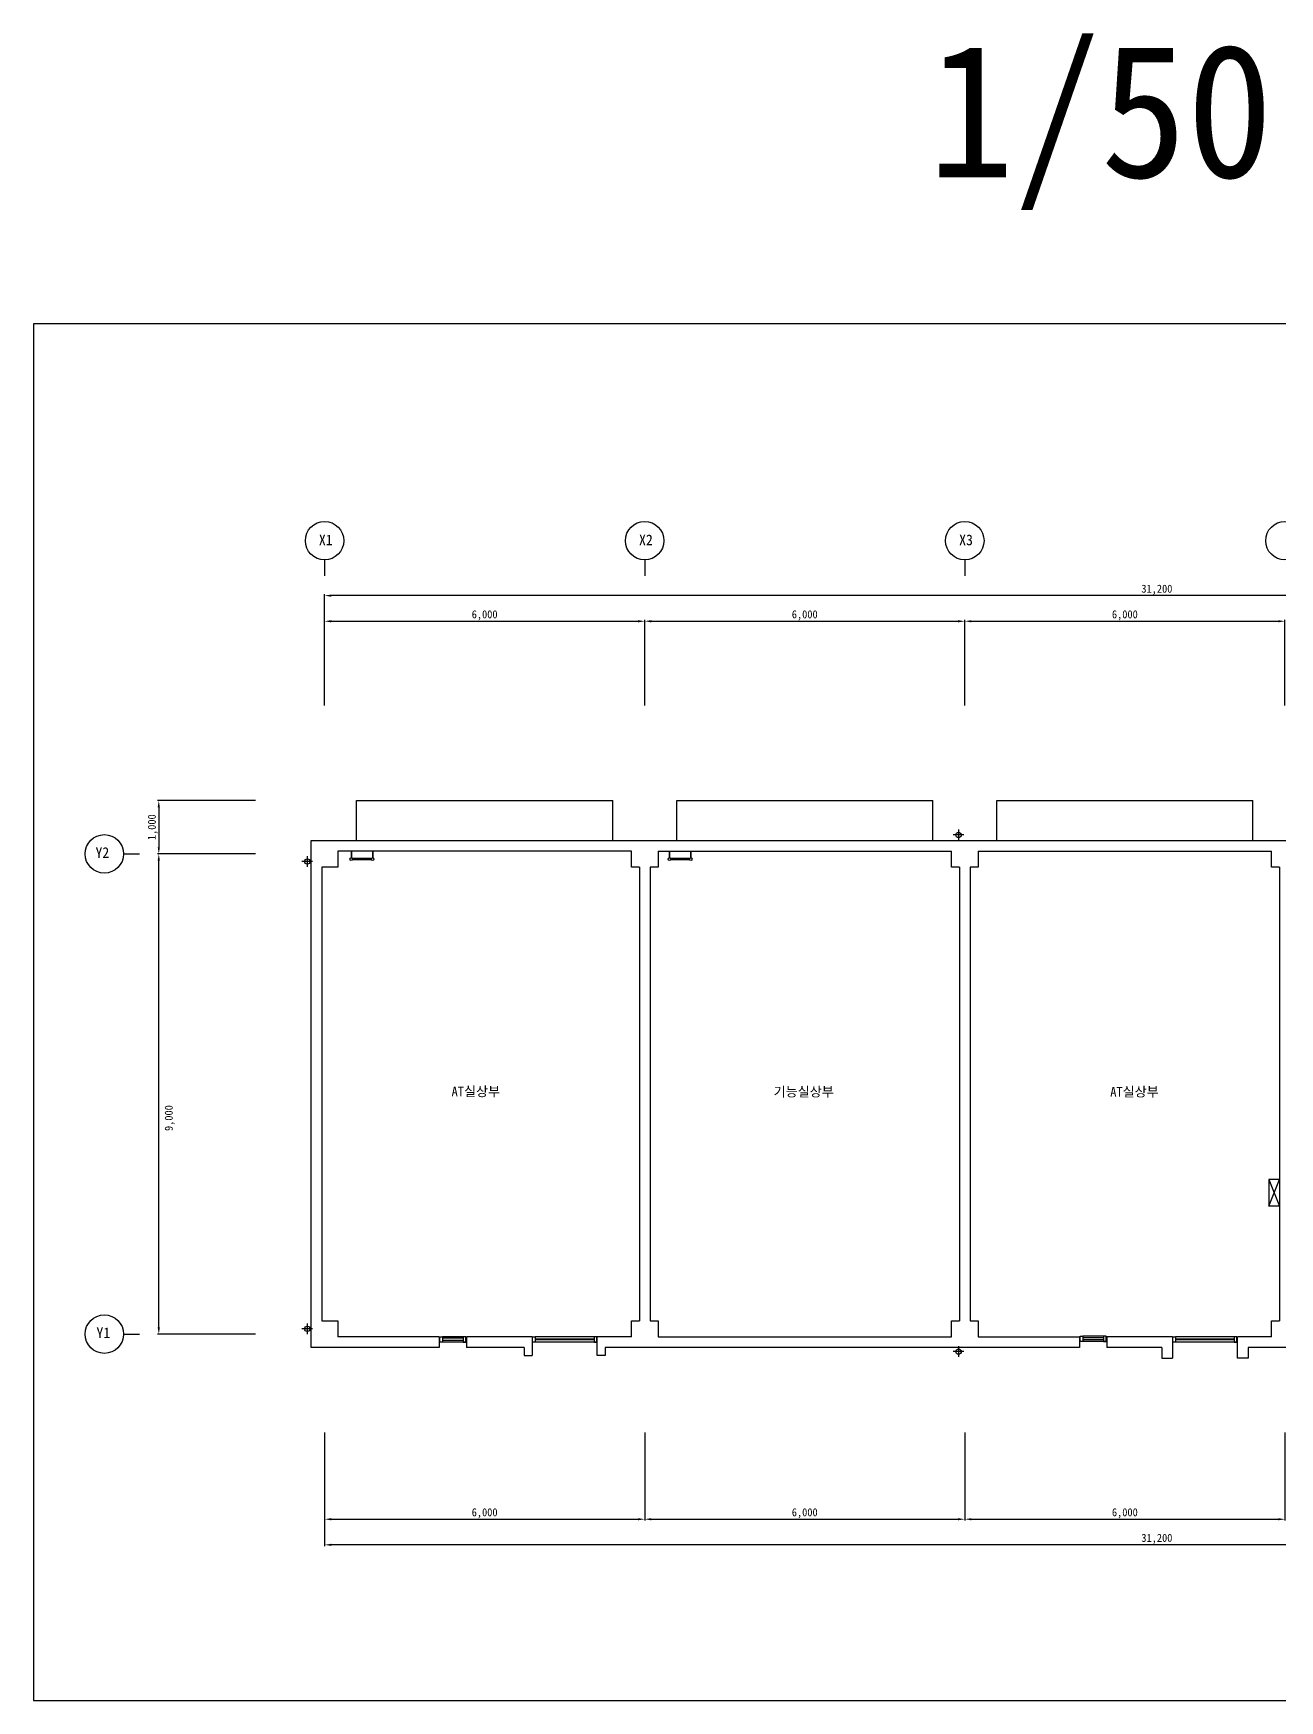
# Model space of a CAD drawing. Header units: millimetres. Extents: x -7278 to 32522, y -66367 to -35122.
# Drawn here: x -7278 to 16082, y -66367 to -35122 of the extents above; entities that cross this region are included whole.
import ezdxf
from ezdxf.enums import TextEntityAlignment as Align

# ---------------------------------------------------------------- set-up
doc = ezdxf.new("R2010")
doc.units = ezdxf.units.MM
doc.layers.add('TX-PAPR', color=2, linetype='Continuous', plot=False)
for name, color, linetype in [('TZ-BASE', 253, 'Continuous'), ('TZ-DIMS', 1, 'Continuous'), ('TZ-LEAL', 1, 'Continuous'), ('TZ-LEAT', 3, 'Continuous'), ('TZ-TEXT', 3, 'Continuous')]:
    doc.layers.add(name, color=color, linetype=linetype)
doc.styles.get("Standard").update_dxf_attribs({"font": 'GulimChe.ttf'})
doc.dimstyles.new('D50', dxfattribs={"dimscale": 50, "dimtxt": 3, "dimasz": 2.5, "dimexe": 0.5, "dimexo": 0.5, "dimgap": 0.5, "dimtad": 1, "dimdec": 0, "dimzin": 1, "dimdsep": 46, "dimlunit": 6, "dimtxsty": 'Standard', "dimcen": 1, "dimclrd": 1, "dimclre": 1, "dimclrt": 3, "dimadec": 0, "dimazin": 0, "dimtfac": 1, "dimtdec": 0, "dimtix": 1, "dimtmove": 2, "dimatfit": 3, "dimfxl": 0, "dimtvp": 2, "dimlwd": -1, "dimlwe": -1, "dimarcsym": 0})

# ---------------------------------------------------------------- blocks, each defined once
blk = doc.blocks.new('*D4')
at = {"layer": 'DEFPOINTS', "color": 0, "ltscale": 0.1}
for p in [(-1820, -61796), (29380, -61796), (-1820, -63447)]:
    blk.add_point(p, dxfattribs=at)
at = {"layer": 'TZ-DIMS', "color": 1, "ltscale": 0.1}
for p, q in [((-1820, -61821), (-1820, -63472)), ((29380, -61821), (29380, -63472)), ((29255, -63447), (-1695, -63447))]:
    blk.add_line(p, q, dxfattribs=at)
for points in [[(-1695, -63427), (-1695, -63468), (-1820, -63447)], [(29255, -63427), (29255, -63468), (29380, -63447)]]:
    blk.add_solid(points, dxfattribs=at)
at = {"layer": 'TZ-DIMS', "color": 3, "ltscale": 0.1, "insert": (13780, -63336), "char_height": 150, "attachment_point": 5}
blk.add_mtext('31,200', dxfattribs=at)
blk = doc.blocks.new('*D7')
at = {"layer": 'DEFPOINTS', "color": 0, "ltscale": 0.1}
for p in [(-1820, -61320), (4180, -61320), (4180, -62967)]:
    blk.add_point(p, dxfattribs=at)
at = {"layer": 'TZ-DIMS', "color": 1, "ltscale": 0.1}
for p, q in [((-1820, -61345), (-1820, -62992)), ((4180, -61345), (4180, -62992)), ((-1695, -62967), (4055, -62967))]:
    blk.add_line(p, q, dxfattribs=at)
for points in [[(-1695, -62947), (-1695, -62988), (-1820, -62967)], [(4055, -62947), (4055, -62988), (4180, -62967)]]:
    blk.add_solid(points, dxfattribs=at)
at = {"layer": 'TZ-DIMS', "color": 3, "ltscale": 0.1, "insert": (1180, -62856), "char_height": 150, "attachment_point": 5}
blk.add_mtext('6,000', dxfattribs=at)
blk = doc.blocks.new('*D10')
at = {"layer": 'DEFPOINTS', "color": 0, "ltscale": 0.1}
for p in [(-1820, -45659), (-1820, -47319), (29380, -47319)]:
    blk.add_point(p, dxfattribs=at)
at = {"layer": 'TZ-DIMS', "color": 1, "ltscale": 0.1}
for p, q in [((-1820, -47294), (-1820, -45634)), ((29255, -45659), (-1695, -45659)), ((29380, -47294), (29380, -45634))]:
    blk.add_line(p, q, dxfattribs=at)
for points in [[(-1695, -45638), (-1695, -45680), (-1820, -45659)], [(29255, -45638), (29255, -45680), (29380, -45659)]]:
    blk.add_solid(points, dxfattribs=at)
at = {"layer": 'TZ-DIMS', "color": 3, "ltscale": 0.1, "insert": (13780, -45548), "char_height": 150, "attachment_point": 5}
blk.add_mtext('31,200', dxfattribs=at)
blk = doc.blocks.new('*D12')
at = {"layer": 'DEFPOINTS', "color": 0, "ltscale": 0.1}
for p in [(4180, -46139), (-1820, -47745), (4180, -47745)]:
    blk.add_point(p, dxfattribs=at)
at = {"layer": 'TZ-DIMS', "color": 1, "ltscale": 0.1}
for p, q in [((-1820, -47720), (-1820, -46114)), ((-1695, -46139), (4055, -46139)), ((4180, -47720), (4180, -46114))]:
    blk.add_line(p, q, dxfattribs=at)
for points in [[(-1695, -46118), (-1695, -46160), (-1820, -46139)], [(4055, -46118), (4055, -46160), (4180, -46139)]]:
    blk.add_solid(points, dxfattribs=at)
at = {"layer": 'TZ-DIMS', "color": 3, "ltscale": 0.1, "insert": (1180, -46028), "char_height": 150, "attachment_point": 5}
blk.add_mtext('6,000', dxfattribs=at)
blk = doc.blocks.new('*D13')
at = {"layer": 'DEFPOINTS', "color": 0, "ltscale": 0.1}
for p in [(-3087, -49499), (-4927, -50499), (-3087, -50499)]:
    blk.add_point(p, dxfattribs=at)
at = {"layer": 'TZ-DIMS', "color": 1, "ltscale": 0.1}
for p, q in [((-3112, -49499), (-4952, -49499)), ((-4927, -49624), (-4927, -50374)), ((-3112, -50499), (-4952, -50499))]:
    blk.add_line(p, q, dxfattribs=at)
for points in [[(-4948, -49624), (-4907, -49624), (-4927, -49499)], [(-4948, -50374), (-4907, -50374), (-4927, -50499)]]:
    blk.add_solid(points, dxfattribs=at)
at = {"layer": 'TZ-DIMS', "color": 3, "ltscale": 0.1, "insert": (-5039, -49999), "char_height": 150, "attachment_point": 5, "rotation": 90}
blk.add_mtext('1,000', dxfattribs=at)
blk = doc.blocks.new('*D17')
at = {"layer": 'DEFPOINTS', "color": 0, "ltscale": 0.1}
for p in [(-4927, -50499), (-3087, -50499), (-3087, -59499)]:
    blk.add_point(p, dxfattribs=at)
at = {"layer": 'TZ-DIMS', "color": 1, "ltscale": 0.1}
for p, q in [((-3112, -50499), (-4952, -50499)), ((-4927, -59374), (-4927, -50624)), ((-3112, -59499), (-4952, -59499))]:
    blk.add_line(p, q, dxfattribs=at)
for points in [[(-4948, -50624), (-4907, -50624), (-4927, -50499)], [(-4948, -59374), (-4907, -59374), (-4927, -59499)]]:
    blk.add_solid(points, dxfattribs=at)
at = {"layer": 'TZ-DIMS', "color": 3, "ltscale": 0.1, "insert": (-4722, -55450), "char_height": 150, "attachment_point": 5, "rotation": 90}
blk.add_mtext('9,000', dxfattribs=at)
blk = doc.blocks.new('*D24')
at = {"layer": 'DEFPOINTS', "color": 0, "ltscale": 0.1}
for p in [(4180, -61320), (10180, -61320), (10180, -62967)]:
    blk.add_point(p, dxfattribs=at)
at = {"layer": 'TZ-DIMS', "color": 1, "ltscale": 0.1}
for p, q in [((4180, -61345), (4180, -62992)), ((10180, -61345), (10180, -62992)), ((4305, -62967), (10055, -62967))]:
    blk.add_line(p, q, dxfattribs=at)
for points in [[(4305, -62947), (4305, -62988), (4180, -62967)], [(10055, -62947), (10055, -62988), (10180, -62967)]]:
    blk.add_solid(points, dxfattribs=at)
at = {"layer": 'TZ-DIMS', "color": 3, "ltscale": 0.1, "insert": (7180, -62856), "char_height": 150, "attachment_point": 5}
blk.add_mtext('6,000', dxfattribs=at)
blk = doc.blocks.new('*D25')
at = {"layer": 'DEFPOINTS', "color": 0, "ltscale": 0.1}
for p in [(10180, -61320), (16180, -61320), (16180, -62967)]:
    blk.add_point(p, dxfattribs=at)
at = {"layer": 'TZ-DIMS', "color": 1, "ltscale": 0.1}
for p, q in [((10180, -61345), (10180, -62992)), ((16180, -61345), (16180, -62992)), ((10305, -62967), (16055, -62967))]:
    blk.add_line(p, q, dxfattribs=at)
for points in [[(10305, -62947), (10305, -62988), (10180, -62967)], [(16055, -62947), (16055, -62988), (16180, -62967)]]:
    blk.add_solid(points, dxfattribs=at)
at = {"layer": 'TZ-DIMS', "color": 3, "ltscale": 0.1, "insert": (13180, -62856), "char_height": 150, "attachment_point": 5}
blk.add_mtext('6,000', dxfattribs=at)
blk = doc.blocks.new('*D32')
at = {"layer": 'DEFPOINTS', "color": 0, "ltscale": 0.1}
for p in [(10180, -46139), (4180, -47745), (10180, -47745)]:
    blk.add_point(p, dxfattribs=at)
at = {"layer": 'TZ-DIMS', "color": 1, "ltscale": 0.1}
for p, q in [((4180, -47720), (4180, -46114)), ((4305, -46139), (10055, -46139)), ((10180, -47720), (10180, -46114))]:
    blk.add_line(p, q, dxfattribs=at)
for points in [[(4305, -46118), (4305, -46160), (4180, -46139)], [(10055, -46118), (10055, -46160), (10180, -46139)]]:
    blk.add_solid(points, dxfattribs=at)
at = {"layer": 'TZ-DIMS', "color": 3, "ltscale": 0.1, "insert": (7180, -46028), "char_height": 150, "attachment_point": 5}
blk.add_mtext('6,000', dxfattribs=at)
blk = doc.blocks.new('*D33')
at = {"layer": 'DEFPOINTS', "color": 0, "ltscale": 0.1}
for p in [(16180, -46139), (10180, -47745), (16180, -47745)]:
    blk.add_point(p, dxfattribs=at)
at = {"layer": 'TZ-DIMS', "color": 1, "ltscale": 0.1}
for p, q in [((10180, -47720), (10180, -46114)), ((10305, -46139), (16055, -46139)), ((16180, -47720), (16180, -46114))]:
    blk.add_line(p, q, dxfattribs=at)
for points in [[(10305, -46118), (10305, -46160), (10180, -46139)], [(16055, -46118), (16055, -46160), (16180, -46139)]]:
    blk.add_solid(points, dxfattribs=at)
at = {"layer": 'TZ-DIMS', "color": 3, "ltscale": 0.1, "insert": (13180, -46028), "char_height": 150, "attachment_point": 5}
blk.add_mtext('6,000', dxfattribs=at)

msp = doc.modelspace()

# ---------------------------------------------------------------- linework, layer by layer
at = {"layer": 'TX-PAPR'}
msp.add_lwpolyline([(-7278.5, -66367.3), (32521.5, -66367.3), (32521.5, -40567.3), (-7278.5, -40567.3)], close=True, dxfattribs=at)
at = {"layer": 'TZ-BASE'}
for p, q in [((-1219.8, -50248.5), (-1219.8, -49498.5)), ((-1219.8, -49498.5), (3580.2, -49498.5)), ((3580.2, -50248.5), (3580.2, -49498.5)), ((4780.2, -50248.5), (4780.2, -49498.5)), ((4780.2, -49498.5), (9580.2, -49498.5)), ((9580.2, -50248.5), (9580.2, -49498.5)), ((10780.2, -50248.5), (10780.2, -49498.5)), ((10780.2, -49498.5), (15580.2, -49498.5)), ((15580.2, -50248.5), (15580.2, -49498.5)), ((-2069.8, -59748.5), (-2069.8, -50248.5)), ((-2069.8, -50248.5), (17020.2, -50248.5)), ((10162.8, -50144.5), (9962.8, -50144.5)), ((10062.8, -50044.5), (10062.8, -50244.5)), ((-2143.1, -50541.1), (-2143.1, -50741.1)), ((-1569.8, -50448.5), (-1569.8, -50748.5)), ((3930.2, -50448.5), (-1569.8, -50448.5)), ((-1321.7, -50448.5), (-1321.7, -50573.7)), ((-1315.7, -50448.5), (-1315.7, -50573.7)), ((-940.3, -50586), (-1297, -50586)), ((-940.3, -50611), (-1297, -50611)), ((-921.7, -50448.5), (-921.7, -50573.7)), ((-915.7, -50448.5), (-915.7, -50573.7)), ((3930.2, -50748.5), (3930.2, -50448.5)), ((4430.2, -50448.5), (4430.2, -50748.5)), ((4430.2, -50448.5), (9930.2, -50448.5)), ((4639.6, -50448.5), (4639.6, -50573.7)), ((4645.6, -50448.5), (4645.6, -50573.7)), ((5020.9, -50586), (4664.2, -50586)), ((5020.9, -50611), (4664.2, -50611)), ((5039.6, -50448.5), (5039.6, -50573.7)), ((5045.6, -50448.5), (5045.6, -50573.7)), ((9930.2, -50748.5), (9930.2, -50448.5)), ((10430.2, -50448.5), (10430.2, -50748.5)), ((10430.2, -50448.5), (15930.2, -50448.5)), ((15930.2, -50748.5), (15930.2, -50448.5)), ((-2043.1, -50641.1), (-2243.1, -50641.1)), ((-1869.8, -50748.5), (-1869.8, -59248.5)), ((-1569.8, -50748.5), (-1869.8, -50748.5)), ((4080.2, -50748.5), (3930.2, -50748.5)), ((4080.2, -50748.5), (4080.2, -59248.5)), ((4280.2, -50748.5), (4280.2, -59248.5)), ((4430.2, -50748.5), (4280.2, -50748.5)), ((10080.2, -50748.5), (9930.2, -50748.5)), ((10080.2, -50748.5), (10080.2, -59248.5)), ((10280.2, -50748.5), (10280.2, -59248.5)), ((10430.2, -50748.5), (10280.2, -50748.5)), ((16080.2, -50748.5), (15930.2, -50748.5)), ((16080.2, -50748.5), (16080.2, -59248.5)), ((15880.2, -56598.5), (15880.2, -57098.5)), ((15880.2, -57098.5), (16080.2, -56598.5)), ((15880.2, -56598.5), (16080.2, -57098.5)), ((16080.2, -56598.5), (15880.2, -56598.5)), ((16080.2, -56598.5), (16080.2, -57098.5)), ((16080.2, -57098.5), (15880.2, -57098.5)), ((-2143.1, -59298.8), (-2143.1, -59498.8)), ((-1869.8, -59248.5), (-1569.8, -59248.5)), ((-1569.8, -59248.5), (-1569.8, -59548.5)), ((3930.2, -59548.5), (3930.2, -59248.5)), ((3930.2, -59248.5), (4080.2, -59248.5)), ((4280.2, -59248.5), (4430.2, -59248.5)), ((4430.2, -59248.5), (4430.2, -59548.5)), ((9930.2, -59548.5), (9930.2, -59248.5)), ((9930.2, -59248.5), (10080.2, -59248.5)), ((10280.2, -59248.5), (10430.2, -59248.5)), ((10280.2, -59248.5), (10430.2, -59248.5)), ((10430.2, -59248.5), (10430.2, -59548.5)), ((15930.2, -59548.5), (15930.2, -59248.5)), ((15930.2, -59248.5), (16080.2, -59248.5)), ((-2043.1, -59398.8), (-2243.1, -59398.8)), ((330.2, -59548.5), (-1569.8, -59548.5)), ((330.2, -59548.5), (330.2, -59748.5)), ((830.2, -59547.4), (390.2, -59547.4)), ((780.2, -59574.9), (390.2, -59574.9)), ((780.2, -59620), (390.2, -59620)), ((830.2, -59647.4), (390.2, -59647.4)), ((2070.2, -59548.5), (840.2, -59548.5)), ((840.2, -59548.5), (840.2, -59748.5)), ((2070.2, -59548.5), (2070.2, -59898.5)), ((3280.2, -59548.5), (2130.2, -59548.5)), ((3230.2, -59590.5), (2130.2, -59590.5)), ((3230.2, -59606.5), (2130.2, -59606.5)), ((3280.2, -59648.5), (2130.2, -59648.5)), ((3930.2, -59548.5), (3290.2, -59548.5)), ((3290.2, -59898.5), (3290.2, -59548.5)), ((3290.2, -59898.5), (3290.2, -59548.5)), ((4430.2, -59548.5), (9930.2, -59548.5)), ((10430.2, -59548.5), (12330.2, -59548.5)), ((12330.2, -59548.5), (12330.2, -59748.5)), ((12830.2, -59534.9), (12390.2, -59534.9)), ((12780.2, -59568.4), (12390.2, -59568.4)), ((12780.2, -59606.6), (12390.2, -59606.6)), ((12830.2, -59634.9), (12390.2, -59634.9)), ((14070.2, -59548.5), (12840.2, -59548.5)), ((12840.2, -59548.5), (12840.2, -59748.5)), ((14070.2, -59548.5), (14070.2, -59948.5)), ((15280.2, -59548.5), (14130.2, -59548.5)), ((15230.2, -59590.5), (14130.2, -59590.5)), ((15230.2, -59606.5), (14130.2, -59606.5)), ((15280.2, -59648.5), (14130.2, -59648.5)), ((15930.2, -59548.5), (15290.2, -59548.5)), ((15290.2, -59948.5), (15290.2, -59548.5)), ((15290.2, -59948.5), (15290.2, -59548.5)), ((330.2, -59748.5), (-2069.8, -59748.5)), ((1920.2, -59748.5), (840.2, -59748.5)), ((1920.2, -59748.5), (1920.2, -59898.5)), ((1920.2, -59898.5), (2070.2, -59898.5)), ((3440.2, -59898.5), (3290.2, -59898.5)), ((3440.2, -59748.5), (3440.2, -59898.5)), ((12330.2, -59748.5), (3440.2, -59748.5)), ((10162.8, -59826.2), (9962.8, -59826.2)), ((10062.8, -59726.2), (10062.8, -59926.2)), ((13870.2, -59748.5), (12840.2, -59748.5)), ((13870.2, -59748.5), (13870.2, -59948.5)), ((13870.2, -59948.5), (14070.2, -59948.5)), ((15490.2, -59948.5), (15290.2, -59948.5)), ((18320.2, -59748.5), (15490.2, -59748.5)), ((15490.2, -59748.5), (15490.2, -59948.5))]:
    msp.add_line(p, q, dxfattribs=at)
for points in [[(340.2, -59547.4), (390.2, -59547.4), (390.2, -59647.4), (340.2, -59647.4)], [(830.2, -59547.4), (780.2, -59547.4), (780.2, -59647.4), (830.2, -59647.4)], [(2080.2, -59548.5), (2130.2, -59548.5), (2130.2, -59648.5), (2080.2, -59648.5)], [(3280.2, -59548.5), (3230.2, -59548.5), (3230.2, -59648.5), (3280.2, -59648.5)], [(12340.2, -59534.9), (12390.2, -59534.9), (12390.2, -59634.9), (12340.2, -59634.9)], [(12830.2, -59534.9), (12780.2, -59534.9), (12780.2, -59634.9), (12830.2, -59634.9)], [(14080.2, -59548.5), (14130.2, -59548.5), (14130.2, -59648.5), (14080.2, -59648.5)], [(15280.2, -59548.5), (15230.2, -59548.5), (15230.2, -59648.5), (15280.2, -59648.5)]]:
    msp.add_lwpolyline(points, close=True, dxfattribs=at)
for centre, radius in [((10062.8, -50144.5), 50), ((-2143.1, -50641.1), 50), ((-1318.7, -50598.5), 25), ((-918.7, -50598.5), 25), ((4642.6, -50598.5), 25), ((5042.6, -50598.5), 25), ((-2143.1, -59398.8), 50), ((10062.8, -59826.2), 50)]:
    msp.add_circle(centre, radius, dxfattribs=at)
at = {"layer": 'TZ-LEAL'}
for p, q in [((-1819.8, -44989.1), (-1819.8, -45289.1)), ((4180.2, -44989.1), (4180.2, -45289.1)), ((10180.2, -44989.1), (10180.2, -45289.1)), ((-5587.3, -50498.5), (-5287.3, -50498.5)), ((-5587.3, -59498.5), (-5287.3, -59498.5))]:
    msp.add_line(p, q, dxfattribs=at)
for centre in [(-1819.8, -44629.1), (4180.2, -44629.1), (10180.2, -44629.1), (16180.2, -44629.1), (-5947.3, -50498.5), (-5947.3, -59498.5)]:
    msp.add_circle(centre, 360, dxfattribs=at)

# ---------------------------------------------------------------- texts
at = {"layer": 'TZ-BASE'}
for s, p in [('AT실상부', (1016, -54948.4)), ('기능실상부', (7161, -54953.4)), ('AT실상부', (13361.3, -54953.4))]:
    msp.add_text(s, height=180, dxfattribs=at).set_placement(p, align=Align.MIDDLE)
at = {"layer": 'TZ-LEAT'}
for s, p in [('X1', (-1926.2, -44714.6)), ('X2', (4073.8, -44714.6)), ('X3', (10073.8, -44714.6)), ('Y2', (-6114.1, -50574.4)), ('Y1', (-6096.3, -59574.2))]:
    msp.add_text(s, height=200, dxfattribs=at).set_placement(p)
at = {"layer": 'TZ-TEXT'}
msp.add_text('1/50', height=2500, dxfattribs=at).set_placement((12724.5, -36572.3), align=Align.MIDDLE_CENTER)

# ---------------------------------------------------------------- dimensions: what is measured, and where the dimension line sits
at = {"layer": 'TZ-DIMS', "ltscale": 0.1}
for base, p1, p2, picture, middle in [((-1819.8, -45659.1), (29380.2, -47319.1), (-1819.8, -47319.1), '*D10', (13780.2, -45547.9)), ((4180.2, -46139.1), (-1819.8, -47744.8), (4180.2, -47744.8), '*D12', (1180.2, -46028)), ((10180.2, -46139.1), (4180.2, -47744.8), (10180.2, -47744.8), '*D32', (7180.2, -46028)), ((16180.2, -46139.1), (10180.2, -47744.8), (16180.2, -47744.8), '*D33', (13180.2, -46028)), ((4180.2, -62967.3), (-1819.8, -61320.4), (4180.2, -61320.4), '*D7', (1180.2, -62856.3)), ((10180.2, -62967.3), (4180.2, -61320.4), (10180.2, -61320.4), '*D24', (7180.2, -62856.3)), ((16180.2, -62967.3), (10180.2, -61320.4), (16180.2, -61320.4), '*D25', (13180.2, -62856.3)), ((-1819.8, -63447.3), (29380.2, -61796.1), (-1819.8, -61796.1), '*D4', (13780.2, -63336.2))]:
    dim = msp.add_linear_dim(base=base, p1=p1, p2=p2, dimstyle='D50', dxfattribs=at)
    dim.commit()
    dim.dimension.update_dxf_attribs({"geometry": picture, "text_midpoint": middle})
dim = msp.add_linear_dim(base=(-4927.4, -50498.5), p1=(-3086.6, -49498.5), p2=(-3086.6, -50498.5), angle=90, dimstyle='D50', dxfattribs=at)
dim.commit()
dim.dimension.update_dxf_attribs({"geometry": '*D13', "text_midpoint": (-5038.6, -49998.5)})
dim = msp.add_linear_dim(base=(-4927.4, -50498.5), p1=(-3086.6, -59498.5), p2=(-3086.6, -50498.5), angle=90, dimstyle='D50', dxfattribs=at)
dim.commit()
dim.dimension.update_dxf_attribs({"geometry": '*D17', "text_midpoint": (-4722, -55449.7), "dimtype": 160})

doc.saveas('drawing.dxf')
